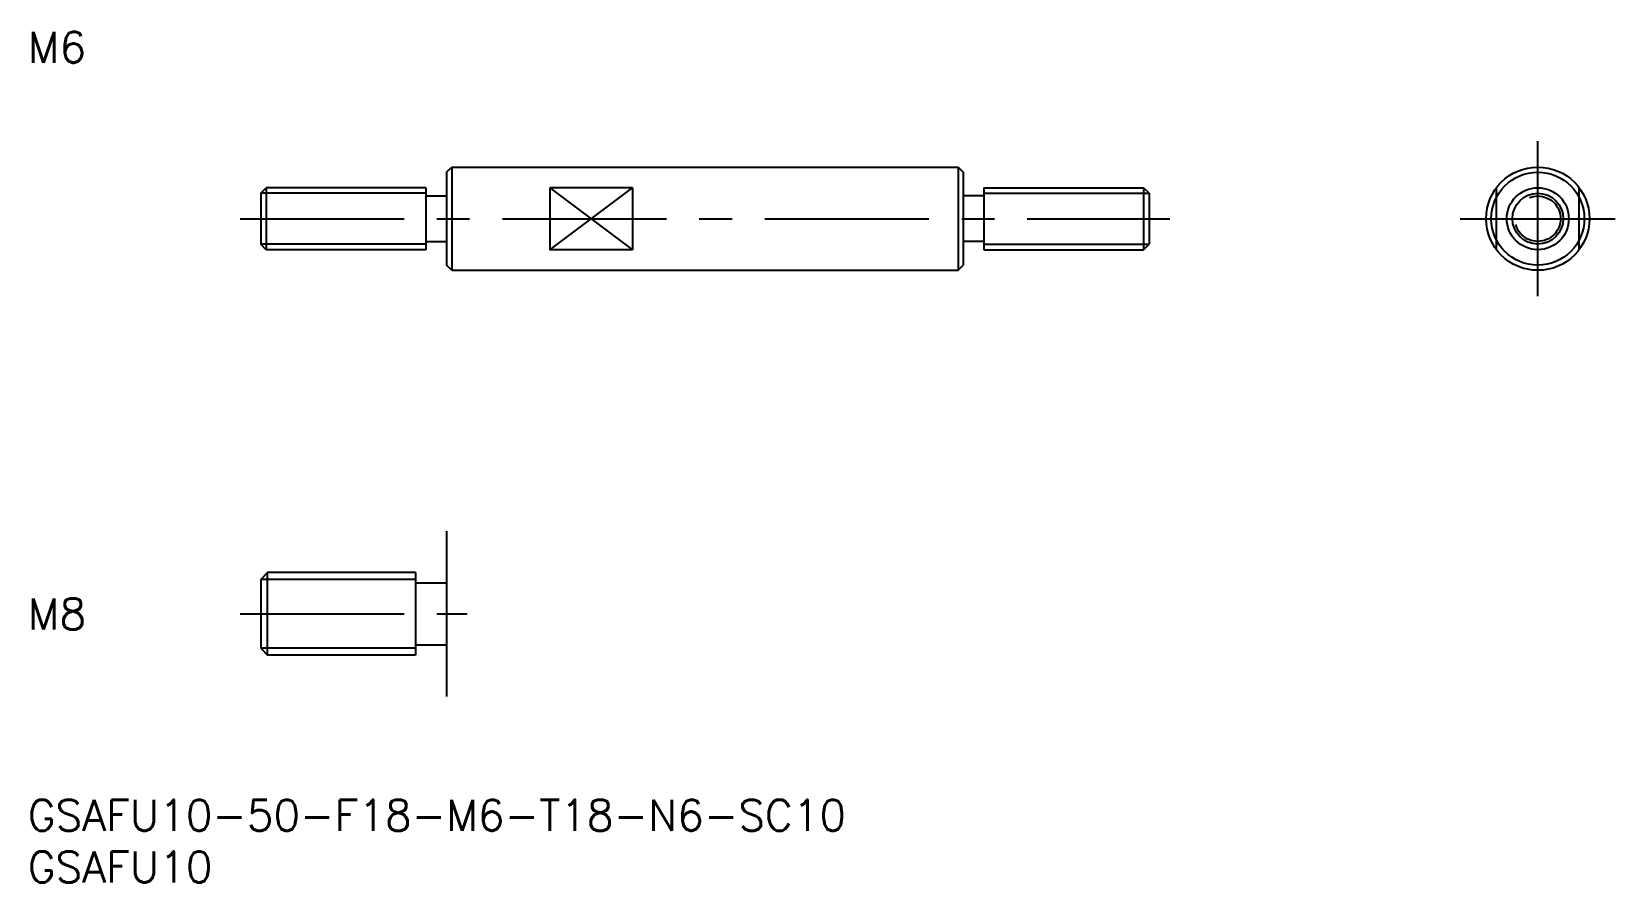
# Model space of a CAD drawing. Extents: x 0 to 154, y -8 to 74.
import ezdxf

# ---------------------------------------------------------------- set-up
doc = ezdxf.new("R2010")
doc.units = 0
doc.header["$LTSCALE"] = 0.5
doc.linetypes.add('CENTER', pattern=[50.8, 31.75, -6.35, 6.35, -6.35])
doc.linetypes.add('DASHED', pattern=[19.05, 12.7, -6.35])
for name, color, linetype in [('MSM_CENTER', 1, 'CENTER'), ('MSM_CONTINUOUS', 7, 'CONTINUOUS'), ('MSM_DASHED', 4, 'DASHED'), ('MSM_NARROW', 5, 'CONTINUOUS'), ('MSM_PART_NUMBER', 7, 'CONTINUOUS')]:
    doc.layers.add(name, color=color, linetype=linetype)
doc.styles.get("Standard").update_dxf_attribs({"font": 'txt.shx', "height": 3, "bigfont": 'bigfont.shx'})

# ---------------------------------------------------------------- blocks, each defined once
blk = doc.blocks.new('*U25')
at = {"layer": 'MSM_PART_NUMBER'}
blk.add_text('GSAFU10-50-F18-M6-T18-N6-SC10', height=3, dxfattribs=at).set_placement((0, -3))
blk = doc.blocks.new('*U26')
at = {"layer": 'MSM_PART_NUMBER'}
blk.add_text('GSAFU10', height=3, dxfattribs=at).set_placement((0, -8))
blk = doc.blocks.new('*U28')
at = {"layer": 'MSM_PART_NUMBER'}
blk.add_text('M8', height=3, dxfattribs=at).set_placement((0, 16.5))
blk = doc.blocks.new('*U29')
at = {"layer": 'MSM_PART_NUMBER'}
blk.add_text('M6', height=3, dxfattribs=at).set_placement((0, 71.38))

msp = doc.modelspace()

# ---------------------------------------------------------------- linework, layer by layer
at = {"layer": 'MSM_CENTER'}
for p, q in [((146.16, 48.77), (146.16, 63.77)), ((20.55, 56.27), (110.55, 56.27)), ((138.66, 56.27), (153.66, 56.27)), ((20.55, 18), (42.55, 18))]:
    msp.add_line(p, q, dxfattribs=at)
at = {"layer": 'MSM_CONTINUOUS'}
for p, q in [((40.55, 60.77), (41.05, 61.27)), ((40.55, 60.77), (40.55, 51.77)), ((41.05, 61.27), (90.05, 61.27)), ((41.05, 61.27), (41.05, 51.27)), ((90.05, 61.27), (90.55, 60.77)), ((90.05, 61.27), (90.05, 51.27)), ((90.55, 60.77), (90.55, 51.77)), ((22.55, 58.73), (23.09, 59.27)), ((22.55, 58.73), (22.55, 53.81)), ((23.09, 59.27), (23.09, 53.27)), ((38.55, 59.27), (23.09, 59.27)), ((38.55, 59.27), (38.55, 53.27)), ((38.55, 58.47), (40.55, 58.47)), ((50.55, 59.27), (50.55, 53.27)), ((58.55, 59.27), (50.55, 59.27)), ((58.55, 59.27), (58.55, 53.27)), ((92.55, 58.47), (90.55, 58.47)), ((92.55, 59.27), (92.55, 53.27)), ((92.55, 59.27), (108, 59.27)), ((108, 59.27), (108, 53.27)), ((108.55, 58.73), (108, 59.27)), ((108.55, 58.73), (108.55, 53.81)), ((23.09, 53.27), (22.55, 53.81)), ((38.55, 54.07), (40.55, 54.07)), ((92.55, 54.07), (90.55, 54.07)), ((108, 53.27), (108.55, 53.81)), ((38.55, 53.27), (23.09, 53.27)), ((58.55, 53.27), (50.55, 53.27)), ((92.55, 53.27), (108, 53.27)), ((41.05, 51.27), (40.55, 51.77)), ((41.05, 51.27), (90.05, 51.27)), ((90.05, 51.27), (90.55, 51.77)), ((40.55, 26), (40.55, 10)), ((23.22, 22), (22.55, 21.32)), ((23.22, 14), (23.22, 22)), ((37.55, 22), (23.22, 22)), ((37.55, 22), (37.55, 14)), ((22.55, 21.32), (22.55, 14.68)), ((37.55, 21), (40.55, 21)), ((22.55, 14.68), (23.22, 14)), ((37.55, 14), (23.22, 14)), ((37.55, 15), (40.55, 15))]:
    msp.add_line(p, q, dxfattribs=at)
for radius in [5, 4.5, 3]:
    msp.add_circle((146.16, 56.27), radius, dxfattribs=at)
at = {"layer": 'MSM_DASHED'}
for p, q in [((142.16, 53.27), (142.16, 59.27)), ((150.16, 53.27), (150.16, 59.27))]:
    msp.add_line(p, q, dxfattribs=at)
msp.add_circle((146.16, 56.27), 2.2, dxfattribs=at)
at = {"layer": 'MSM_NARROW'}
for p, q in [((38.55, 58.73), (22.55, 58.73)), ((50.55, 59.27), (58.55, 53.27)), ((50.55, 53.27), (58.55, 59.27)), ((92.55, 58.73), (108.55, 58.73)), ((38.55, 53.81), (22.55, 53.81)), ((92.55, 53.81), (108.55, 53.81)), ((37.55, 21.32), (22.55, 21.32)), ((37.55, 14.68), (22.55, 14.68))]:
    msp.add_line(p, q, dxfattribs=at)
msp.add_circle((146.16, 56.27), 2.46, dxfattribs=at)

# ---------------------------------------------------------------- block references
at = {"layer": 'MSM_CONTINUOUS'}
for name in ['*U29', '*U28', '*U25', '*U26']:
    msp.add_blockref(name, (0, 0), dxfattribs=at)

doc.saveas('drawing.dxf')
